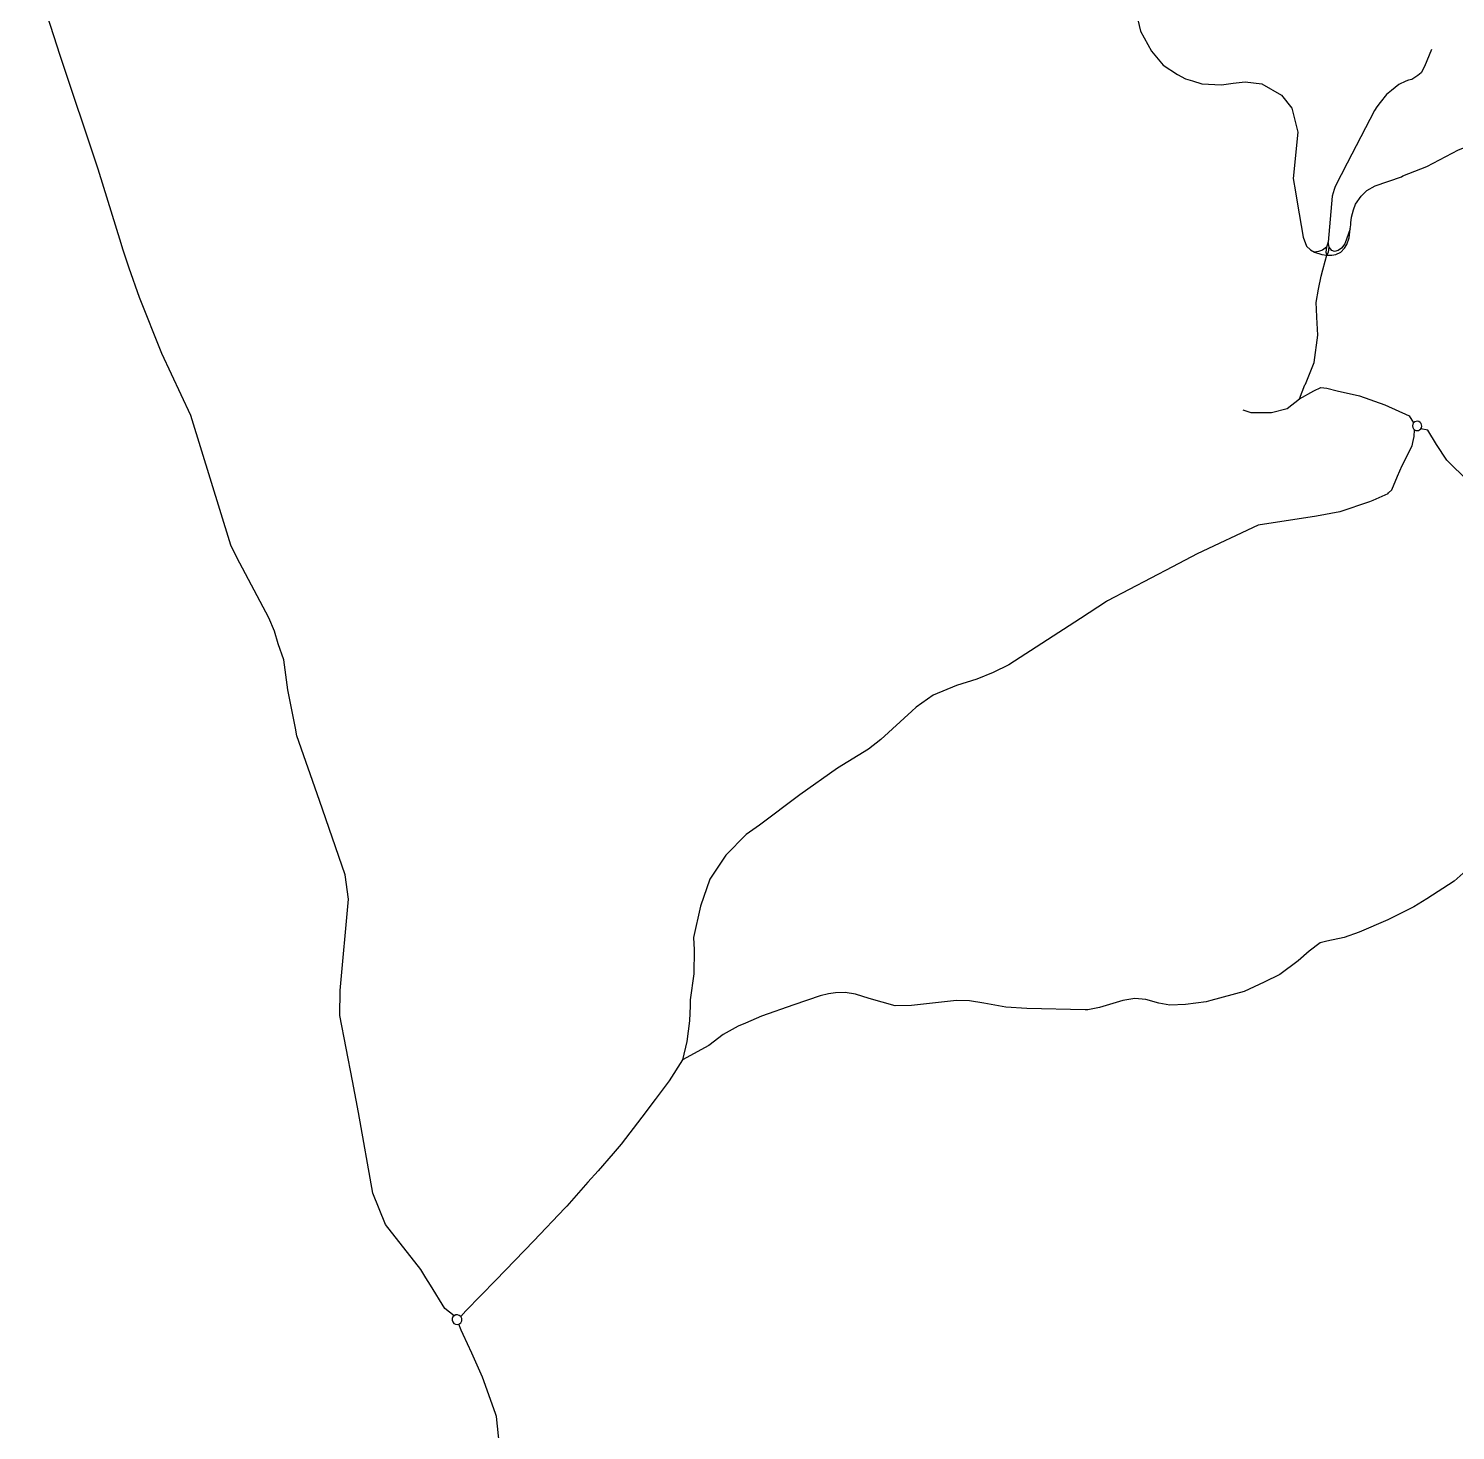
# Model space of a CAD drawing. Extents: x 0 to 452, y 0 to 685.
# Drawn here: x 174.36 to 218.46, y 456.2 to 499.53 of the extents above; entities that cross this region are included whole.
import ezdxf

# ---------------------------------------------------------------- set-up
doc = ezdxf.new("R2010")
doc.units = 0
doc.layers.get('0').update_dxf_attribs({"linetype": 'CONTINUOUS'})

msp = doc.modelspace()

# ---------------------------------------------------------------- linework, layer by layer
at = {"color": 2}
for points in [[(182.649592, 477.672135), (182.604393, 477.905851), (182.373984, 479.096476), (182.246102, 480.021415), (182.071918, 480.514201), (181.956163, 480.909974), (181.787491, 481.315668), (180.798611, 483.186493), (180.607891, 483.563524), (179.367656, 487.575269), (178.47579, 489.492396), (177.786771, 491.223212), (177.461554, 492.126102), (177.269731, 492.718107), (177.214609, 492.887882), (176.505747, 495.184245), (175.33717, 498.702101), (174.356007, 501.750321)], [(208.467413, 500.555287), (208.726484, 499.448446), (209.068238, 498.835495), (209.428733, 498.403342), (209.873012, 498.117812), (210.118854, 497.984418), (210.336033, 497.916068), (210.62046, 497.825668), (211.231207, 497.795903), (211.593906, 497.841102), (211.955504, 497.886302), (212.470338, 497.825668), (213.086597, 497.479505), (213.401893, 497.074913), (213.583793, 496.32967), (213.443785, 494.895408), (213.512136, 494.488611), (213.566155, 494.167804), (213.748056, 493.08191), (213.860504, 492.8052), (213.982873, 492.689444), (214.106345, 492.621094), (214.325729, 492.549436), (214.484479, 492.527387)], [(217.722318, 498.885104), (217.502934, 498.360347), (217.400408, 498.164114)], [(217.114879, 497.95796), (217.013455, 497.939219), (216.92967, 497.910556), (216.712491, 497.801415), (216.479879, 497.619514), (216.324436, 497.499349), (216.130408, 497.243585), (216.025677, 497.11901), (215.956224, 497.002153), (215.108455, 495.370556), (214.739141, 494.651771), (214.71158, 494.558064), (214.648741, 494.349705), (214.525269, 492.929774)], [(217.400408, 498.164114), (217.293472, 498.08033), (217.114879, 497.95796)], [(215.209879, 493.345391), (215.220903, 493.471068), (215.227518, 493.528394), (215.248463, 493.70809), (215.313507, 493.929679), (215.374141, 494.103863), (215.548325, 494.353012), (215.718099, 494.527196), (215.98158, 494.66941), (216.787457, 494.952734), (216.831554, 494.981398), (217.579002, 495.274644), (218.549141, 495.787274), (219.036415, 495.96697), (219.671415, 496.108082), (221.082526, 496.241476), (222.360243, 496.332977), (222.783576, 496.353924)], [(214.484479, 492.527387), (214.639922, 492.525182), (214.766701, 492.546128), (214.91553, 492.623299), (215.031285, 492.743463), (215.099636, 492.853707), (215.172396, 493.069783), (215.209879, 493.345391)], [(215.209879, 493.345391), (215.044514, 492.87796), (214.937578, 492.744566), (214.832847, 492.671806), (214.723707, 492.64204), (214.643229, 492.668498), (214.55724, 492.776537)], [(214.47566, 492.773229), (214.43487, 492.742361), (214.346675, 492.68283), (214.225408, 492.639835), (214.106345, 492.621094)], [(214.525269, 492.929774), (214.47566, 492.773229), (214.456918, 492.622196), (214.484479, 492.527387)], [(214.484479, 492.527387), (214.540703, 492.619991), (214.55724, 492.776537), (214.525269, 492.929774)], [(213.63671, 488.091207), (213.808689, 488.51895), (213.819713, 488.545408), (214.087604, 489.215686), (214.206667, 490.057943), (214.179106, 490.608056), (214.166979, 490.860512), (214.157057, 491.063359), (214.23092, 491.475668), (214.3125, 491.876953), (214.356597, 492.070981), (214.432665, 492.342179), (214.484479, 492.527387)], [(211.888255, 487.743941), (212.134097, 487.664566), (212.771302, 487.664566), (213.261884, 487.790243), (213.63671, 488.091207), (214.086502, 488.330434), (214.297066, 488.442882), (214.485582, 488.418628), (214.800877, 488.334844), (215.498715, 488.179401), (216.273724, 487.900486), (217.025582, 487.559835), (217.167795, 487.343759)], [(217.408125, 487.194931), (217.418047, 487.239028), (217.41474, 487.283125), (217.397101, 487.325017), (217.367335, 487.359193), (217.329852, 487.382344), (217.286858, 487.392266), (217.242761, 487.388958), (217.200868, 487.372422), (217.167795, 487.343759), (217.141337, 487.301866), (217.131415, 487.254462), (217.13803, 487.205955), (217.161181, 487.161857), (217.196458, 487.128785), (217.233941, 487.111146), (217.274731, 487.105634), (217.315521, 487.111146), (217.353004, 487.128785), (217.384974, 487.156345), (217.408125, 487.194931)], [(216.81612, 486.029662), (217.118186, 486.635998), (217.142439, 486.738524), (217.186537, 486.921528), (217.196458, 487.128785)], [(220.900625, 484.458698), (219.826858, 484.956996), (219.452031, 485.17197), (218.847899, 485.53908), (218.190851, 486.189514), (217.876658, 486.672378), (217.604358, 487.114453), (217.384974, 487.156345)], [(216.365226, 485.153229), (216.391684, 485.18079), (216.488698, 485.277804), (216.672804, 485.701137), (216.81612, 486.029662)], [(216.365226, 485.153229), (215.905512, 484.943767), (215.804088, 484.908489), (214.885764, 484.592092), (214.160365, 484.465312), (212.361198, 484.185295), (210.476042, 483.298941), (209.710955, 482.896554), (207.705634, 481.84263)], [(207.674766, 481.826094), (206.868889, 481.301337)], [(207.705634, 481.84263), (207.674766, 481.826094)], [(206.868889, 481.301337), (204.651901, 479.859357), (204.172344, 479.631155), (203.665226, 479.418385), (203.033533, 479.227665), (202.313646, 478.926701), (201.792196, 478.559592), (201.659905, 478.437222), (200.699687, 477.555278), (200.319349, 477.255417), (199.361337, 476.672231), (198.193863, 475.842101), (196.951424, 474.90283), (196.541319, 474.615095), (195.910729, 473.976788), (195.417943, 473.234852), (195.130208, 472.40362), (194.909722, 471.433481), (194.929566, 471.054245), (194.917439, 470.312309), (194.809401, 469.510842), (194.801684, 469.319019)], [(183.982431, 469.022465), (183.98684, 469.793064), (184.245912, 472.621901), (184.140078, 473.371554), (183.344123, 475.666814), (182.649592, 477.672135)], [(218.787266, 473.508255), (218.422361, 473.176424), (217.575694, 472.629618), (217.173307, 472.380469), (216.366328, 471.979184), (215.487691, 471.595538), (215.021363, 471.435686), (214.484479, 471.325443), (214.27612, 471.267014), (213.943186, 471.01566), (213.602535, 470.709184), (213.031476, 470.29026), (212.547509, 470.05434), (211.933455, 469.771016), (210.902682, 469.486588), (210.756059, 469.451311), (210.111137, 469.365321), (209.63158, 469.34217), (209.294236, 469.406111), (208.894054, 469.517457), (208.546788, 469.548325), (208.180781, 469.490998), (207.458689, 469.272717), (207.099297, 469.201059), (207.017717, 469.202162), (205.209731, 469.239644), (204.567014, 469.281537), (203.886814, 469.408316), (203.442535, 469.475564)], [(203.442535, 469.475564), (203.033533, 469.487691), (201.64888, 469.330043), (201.142865, 469.325634), (200.341398, 469.553837), (199.91145, 469.682821), (199.596155, 469.731328), (199.302908, 469.729123), (199.079115, 469.693845), (198.826658, 469.631007), (198.007552, 469.355399), (197.007648, 468.999314), (196.511554, 468.787648)], [(194.801684, 469.319019), (194.782943, 468.858203), (194.706875, 468.223203), (194.569071, 467.648837)], [(187.512413, 459.74441), (187.226884, 459.961588), (186.778194, 460.683681), (186.632674, 460.918498), (186.476129, 461.170955), (185.392439, 462.566632), (184.999974, 463.526849), (184.551285, 466.029366), (184.371588, 467.008325), (183.982431, 469.022465)], [(196.511554, 468.787648), (196.286658, 468.692838), (195.825842, 468.43487), (195.382665, 468.099731), (194.569071, 467.648837)], [(194.569071, 467.648837), (194.15566, 467.002812), (194.003524, 466.801068), (193.724609, 466.429549)], [(193.724609, 466.429549), (193.31671, 465.884948), (192.672891, 465.042691), (192.424844, 464.761571), (191.967335, 464.226892), (191.64763, 463.868602), (190.989479, 463.134384), (190.927743, 463.06934), (189.970833, 462.061719), (188.801155, 460.845738), (187.868498, 459.891033), (187.715261, 459.720156)], [(187.714158, 459.520616), (187.747231, 459.584557), (187.747231, 459.656215), (187.715261, 459.720156), (187.671163, 459.754332), (187.618247, 459.770868), (187.563125, 459.767561), (187.512413, 459.74441), (187.474931, 459.704722), (187.452882, 459.655113), (187.450677, 459.601094), (187.467213, 459.54928), (187.501389, 459.506285), (187.548793, 459.478724), (187.60171, 459.468802), (187.655729, 459.479826), (187.714158, 459.520616)], [(188.910295, 455.732665), (188.820998, 456.627838), (188.787925, 456.718238), (188.383333, 457.842717), (188.061424, 458.58355), (187.794636, 459.162326), (187.722977, 459.292413), (187.655729, 459.479826)]]:
    msp.add_lwpolyline(points, dxfattribs=at)

doc.saveas('drawing.dxf')
